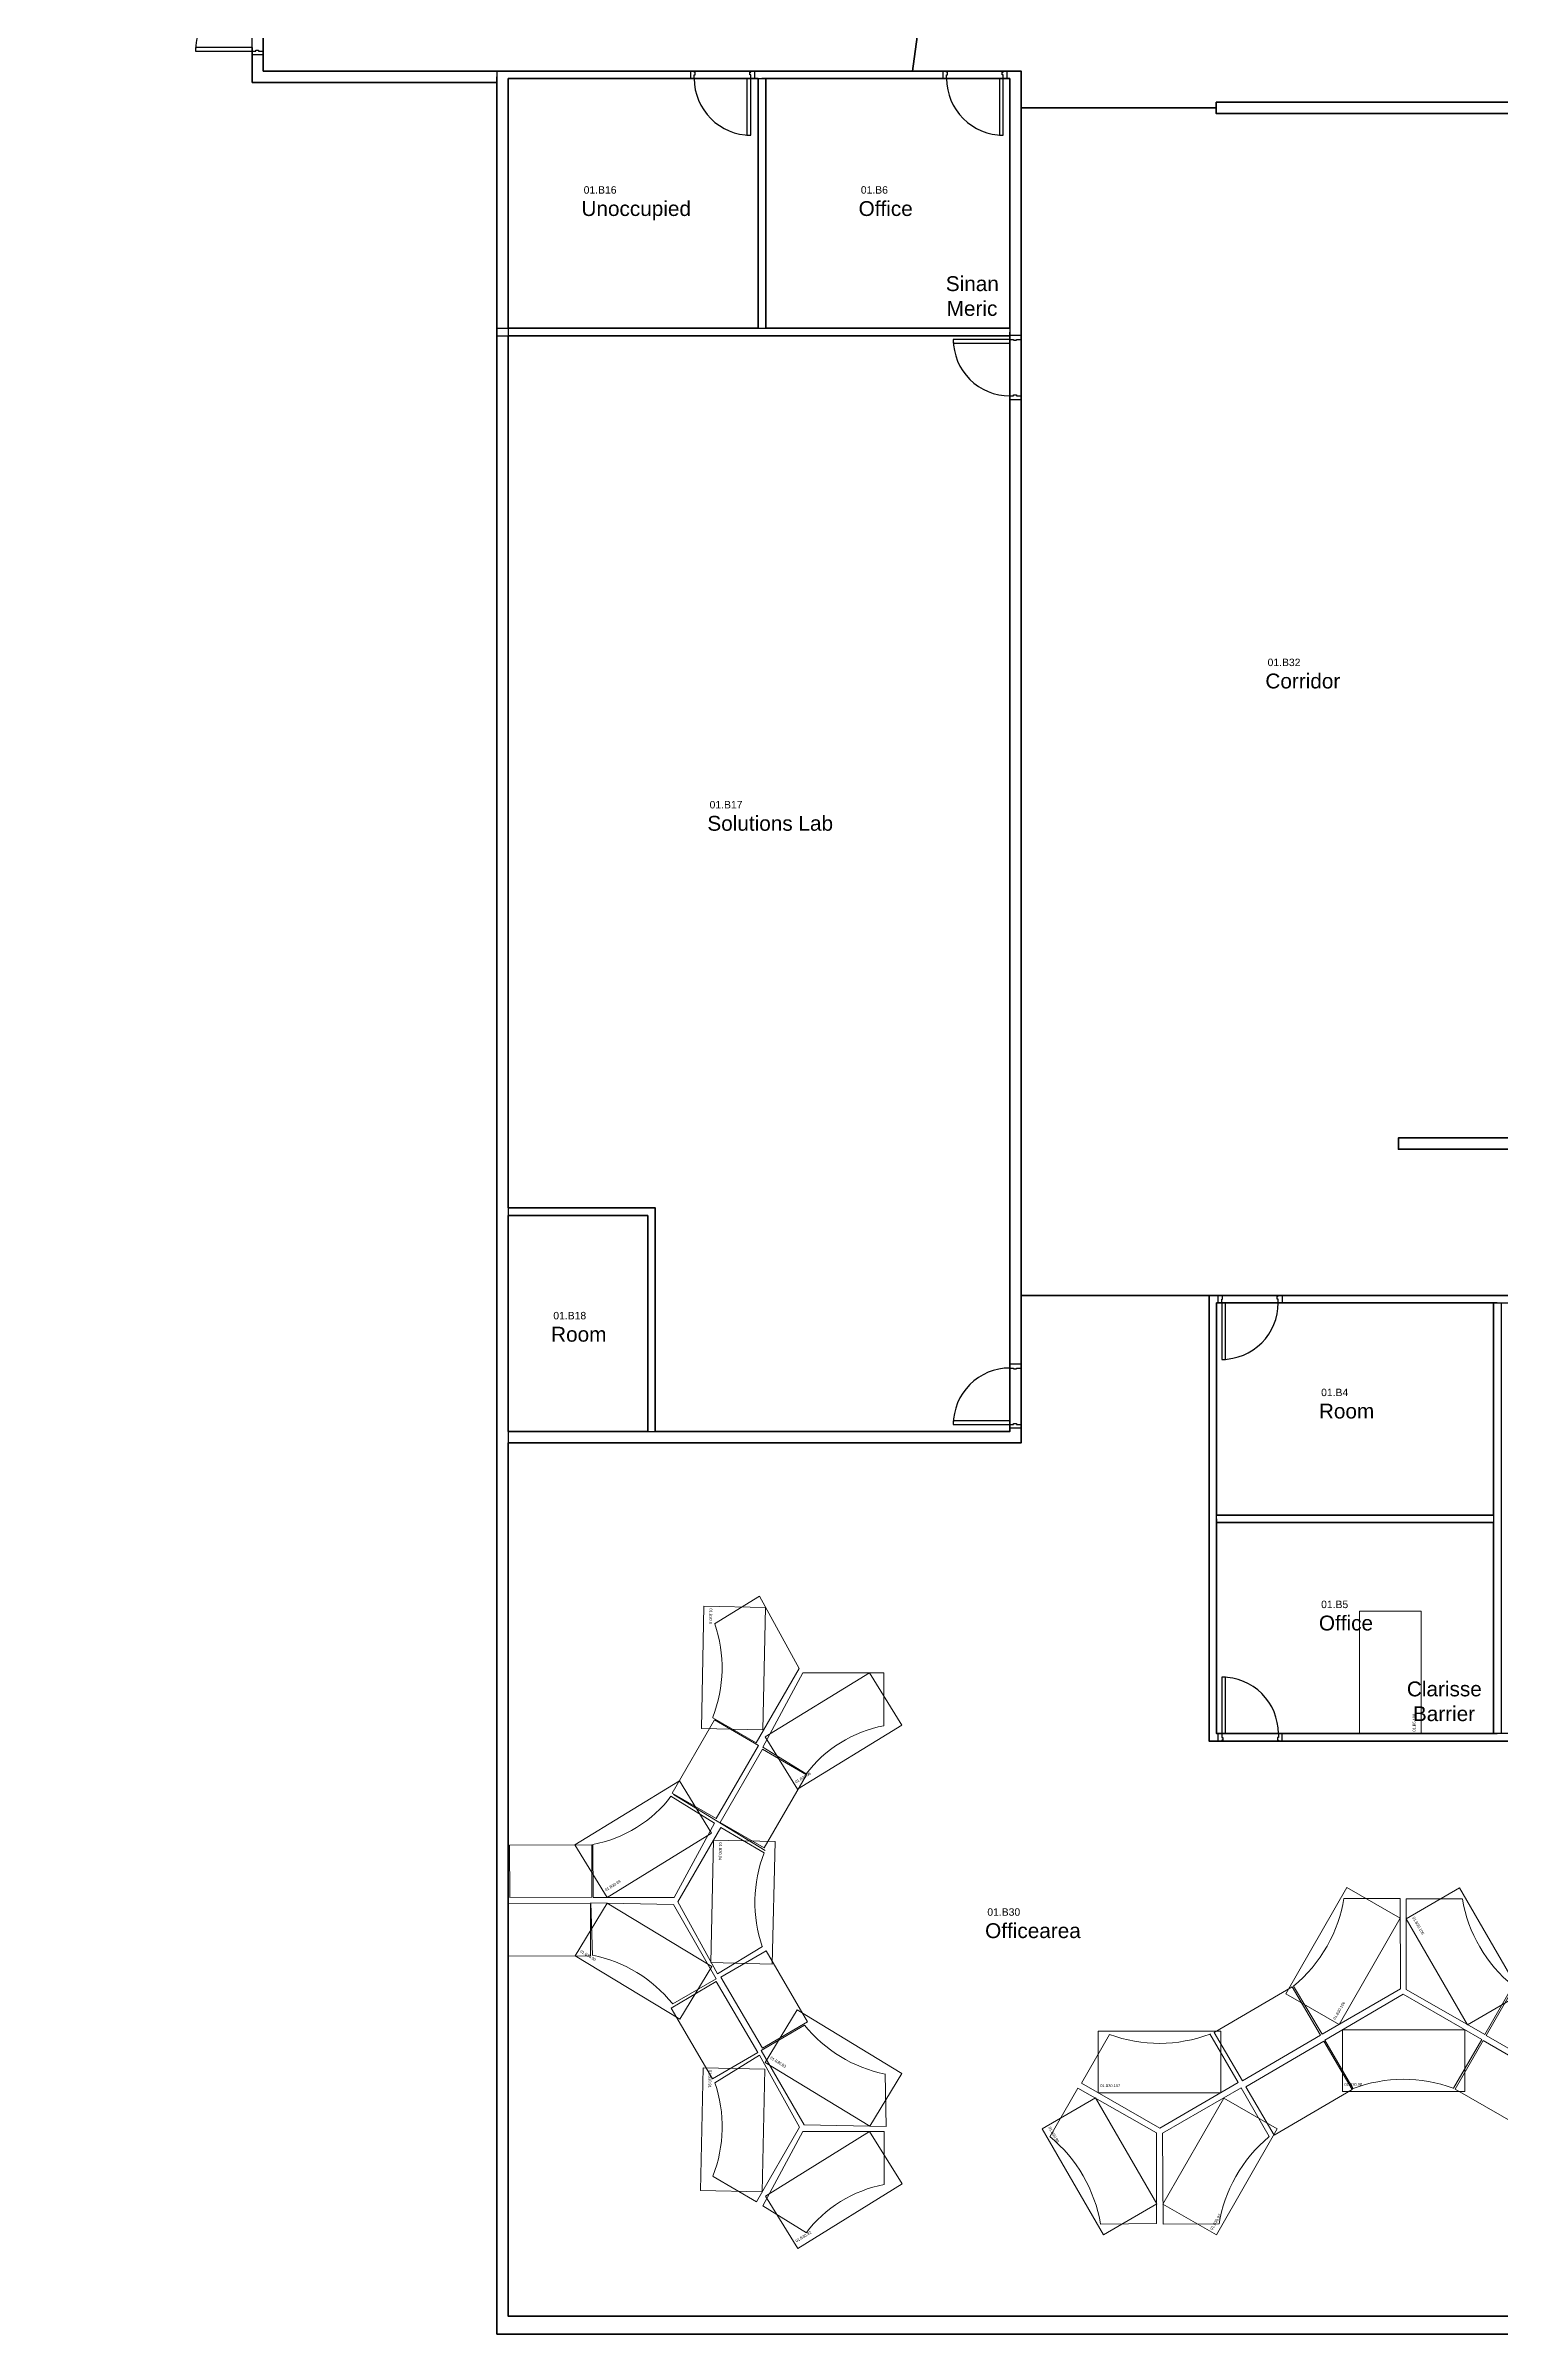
# Model space of a CAD drawing. Header units: millimetres. Extents: x -6.1 to 46.1, y 0 to 48.5.
# Drawn here: x -6.08 to 13.51, y 0 to 30.83 of the extents above; entities that cross this region are included whole.
import ezdxf

# ---------------------------------------------------------------- set-up
doc = ezdxf.new("R2010")
doc.units = ezdxf.units.MM
for name, color, linetype in [('PDF_Geometry', 7, 'Continuous'), ('PDF_Text', 7, 'Continuous'), ('Planon_WPA_Floor', 10, 'Continuous'), ('Planon_WPA_FPoly', 10, 'Continuous'), ('Planon_WPA_SBlock', 7, 'Continuous')]:
    doc.layers.add(name, color=color, linetype=linetype)
for name, color, linetype, lineweight in [('Planon_WPA_Spoly', 64, 'Continuous', 35), ('Planon_WPA_WPBlock', 5, 'Continuous', 15), ('Planon_WPA_WPPoly', 5, 'Continuous', 15)]:
    doc.layers.add(name, color=color, linetype=linetype, lineweight=lineweight)
doc.styles.add('Arial', font='arial.ttf', dxfattribs={"width": 0.8, "height": 2.5})

# ---------------------------------------------------------------- blocks, each defined once
blk = doc.blocks.new('DFM_Raumstempel')
at = {"linetype": 'Continuous', "style": 'Arial'}
blk.add_attdef('RAUM-ID', (0.086, 0.379), '', height=0.1, dxfattribs=at)
at = {"style": 'Arial'}
blk.add_attdef('RAUMBEZEICHNUNG', (0.056, 0.078), '', height=0.2, dxfattribs=at)
blk = doc.blocks.new('DFM_Arbeitsplatzstempel')
at = {"style": 'Arial'}
for tag, p in [('AP-ID', (0.054, 0.153)), ('AP-BEZEICHNUNG', (0.054, 0.029))]:
    blk.add_attdef(tag, p, '', height=0.075, dxfattribs=at)

msp = doc.modelspace()

# ---------------------------------------------------------------- linework, layer by layer
at = {"layer": 'PDF_Geometry', "lineweight": 9}
for points in [[(2.932, 9.569), (2.932, 9.569), (3.534, 9.94), (4.071, 8.968)], [(4.071, 8.968), (3.493, 7.966), (2.908, 8.305), (2.908, 8.31)], [(4.166, 7.549), (4.166, 7.549), (3.58, 7.909), (4.12, 8.911)], [(4.12, 8.911), (5.213, 8.911), (5.211, 8.195)], [(2.36, 7.289), (2.929, 8.274), (3.522, 7.931), (2.954, 6.946), (2.36, 7.289)], [(3.007, 6.894), (3.576, 7.879), (4.169, 7.536), (3.6, 6.551), (3.007, 6.894)], [(2.342, 7.246), (2.342, 7.246), (2.929, 6.886), (2.389, 5.885)], [(2.378, 7.268), (3.611, 6.516)], [(2.436, 5.823), (3.014, 6.824), (3.599, 6.485)], [(1.276, 6.591), (0.171, 6.587), (0.173, 5.882), (1.279, 5.886), (1.276, 6.591)], [(2.389, 5.885), (1.296, 5.885), (1.29, 6.598)], [(11.407, 5.871), (11.407, 5.871), (12.164, 5.869), (12.17, 4.651)], [(12.247, 4.643), (12.247, 5.864), (13.002, 5.863)], [(1.26, 5.801), (0.155, 5.797), (0.157, 5.092), (1.262, 5.096), (1.26, 5.801)], [(1.286, 5.103), (1.286, 5.103), (1.265, 5.811), (2.376, 5.789)], [(2.376, 5.789), (2.954, 4.788), (2.369, 4.451), (2.364, 4.454)], [(3.575, 5.222), (2.97, 4.855), (2.436, 5.823)], [(3.626, 5.164), (4.184, 4.21), (3.575, 3.854), (3.017, 4.808), (3.626, 5.164)], [(2.954, 4.75), (3.512, 3.795), (2.903, 3.44), (2.345, 4.394), (2.954, 4.75)], [(9.66, 4.064), (10.712, 4.678), (11.093, 4.027), (10.041, 3.412), (9.66, 4.064)], [(12.17, 4.651), (11.113, 4.04), (10.73, 4.69)], [(13.685, 4.695), (13.685, 4.695), (13.305, 4.039), (12.247, 4.643)], [(14.377, 3.417), (13.322, 4.025), (13.7, 4.679), (14.754, 4.07), (14.377, 3.417)], [(11.532, 3.307), (11.532, 3.307), (11.15, 3.961), (12.206, 4.579)], [(12.206, 4.579), (13.264, 3.968), (12.886, 3.314), (12.88, 3.314)], [(4.138, 2.821), (3.56, 3.822), (4.141, 4.165)], [(8.93, 2.774), (7.872, 3.384), (8.251, 4.038)], [(9.604, 4.045), (9.604, 4.045), (9.982, 3.389), (8.93, 2.774)], [(2.934, 3.388), (3.536, 3.759), (4.073, 2.787)], [(10.087, 3.334), (11.139, 3.949), (11.519, 3.297), (10.468, 2.682), (10.087, 3.334)], [(13.96, 2.693), (12.905, 3.302), (13.282, 3.956), (14.337, 3.347), (13.96, 2.693)], [(5.228, 3.507), (5.228, 3.507), (5.244, 2.799), (4.138, 2.821)], [(7.447, 2.66), (7.447, 2.66), (7.826, 3.315), (8.885, 2.712)], [(8.966, 2.707), (10.023, 3.318), (10.4, 2.663), (10.397, 2.658)], [(4.073, 2.787), (3.495, 1.785), (2.91, 2.124), (2.91, 2.13)], [(4.169, 1.368), (4.169, 1.368), (3.582, 1.728), (4.122, 2.73)], [(4.122, 2.73), (5.215, 2.73), (5.214, 2.015)], [(8.885, 2.712), (8.885, 1.491), (8.131, 1.484)], [(9.729, 1.487), (8.972, 1.483), (8.966, 2.707)]]:
    msp.add_lwpolyline(points, dxfattribs=at)
for centre, radius, start, end in [((1.195, 8.976), 1.837, 338.7535, 18.8311), ((5.322, 5.817), 1.848, 158.8056, 198.7928), ((14.903, 6.187), 1.927, 189.6728, 230.7888), ((0.932, 3.306), 1.834, 38.7134, 78.8575), ((5.594, 5.33), 1.862, 218.7239, 258.6373), ((8.921, 5.849), 1.931, 249.7196, 290.7541), ((12.213, 1.518), 1.916, 69.61, 110.8332), ((1.2, 2.795), 1.834, 338.7285, 18.8602), ((6.218, 1.162), 1.939, 9.5598, 50.6488)]:
    msp.add_arc(centre, radius, start, end, dxfattribs=at)
for centre, major_axis, ratio, start_param, end_param in [((5.052, 7.326), (1.012, 0.592), 0.656203, 1.056589, 2.160403), ((1.45, 7.47), (1.021, 0.59), 0.655499, 4.203241, 5.307113), ((10.426, 5.578), (0.712, 1.088), 0.635439, 4.253027, 5.358006), ((10.699, 1.779), (0.701, 1.077), 0.63667, 1.108922, 2.216617), ((5.056, 1.15), (1.012, 0.588), 0.654408, 1.06094, 2.1667)]:
    msp.add_ellipse(centre, major_axis=major_axis, ratio=ratio, start_param=start_param, end_param=end_param, dxfattribs=at)
at = {"layer": 'Planon_WPA_Floor'}
for points in [[(-4.06, 30.753), (-3.299, 30.753), (-3.299, 30.803), (-4.06, 30.803), (-4.06, 30.753)], [(-3.299, 30.803), (-3.299, 30.332)], [(-3.147, 30.702), (-3.299, 30.702), (-3.299, 30.753), (-3.248, 30.753)], [(-3.147, 30.702), (-3.299, 30.702)], [(-3.248, 30.753), (-3.248, 30.765), (-3.21, 30.765), (-3.21, 30.753)], [(-3.21, 30.753), (-3.147, 30.753), (-3.147, 30.702)], [(-3.147, 30.753), (-3.147, 30.484)], [(-3.299, 30.332), (0, 30.332), (0, 30.408)], [(-3.147, 30.484), (0, 30.484), (0, 30.408)], [(0, 30.484), (0, 0)], [(0, 30.484), (2.657, 30.484)], [(0.152, 30.383), (0.152, 0.242)], [(0.152, 30.383), (2.657, 30.383)], [(2.606, 30.484), (2.606, 30.383), (2.657, 30.383), (2.657, 30.434)], [(2.657, 30.472), (2.657, 30.484), (2.606, 30.484)], [(2.606, 30.484), (2.606, 30.383)], [(2.657, 30.434), (2.669, 30.434), (2.669, 30.472), (2.657, 30.472)], [(3.367, 29.622), (3.418, 29.622), (3.418, 30.383), (3.367, 30.383), (3.367, 29.622)], [(3.367, 30.383), (6.057, 30.383)], [(3.418, 30.434), (3.405, 30.434), (3.405, 30.472), (3.418, 30.472)], [(3.469, 30.484), (3.469, 30.383), (3.418, 30.383), (3.418, 30.434)], [(3.418, 30.472), (3.418, 30.484), (3.469, 30.484)], [(3.418, 30.484), (6.057, 30.484)], [(3.469, 30.484), (3.469, 30.383)], [(3.519, 27.02), (3.519, 30.383), (3.569, 30.383)], [(3.62, 27.02), (3.62, 30.383), (3.569, 30.383)], [(6.006, 30.484), (6.006, 30.383), (6.057, 30.383), (6.057, 30.434)], [(6.057, 30.472), (6.057, 30.484), (6.006, 30.484)], [(6.006, 30.484), (6.006, 30.383)], [(6.057, 30.434), (6.07, 30.434), (6.07, 30.472), (6.057, 30.472)], [(6.768, 29.622), (6.818, 29.622), (6.818, 30.383), (6.768, 30.383), (6.768, 29.622)], [(6.768, 30.383), (6.907, 30.383)], [(6.818, 30.434), (6.806, 30.434), (6.806, 30.472), (6.818, 30.472)], [(6.869, 30.484), (6.869, 30.383), (6.818, 30.383), (6.818, 30.434)], [(6.818, 30.472), (6.818, 30.484), (6.869, 30.484)], [(6.818, 30.484), (7.059, 30.484)], [(6.869, 30.484), (6.869, 30.383)], [(6.907, 30.383), (6.907, 26.819)], [(7.059, 30.484), (7.059, 26.87)], [(9.688, 29.912), (14.56, 29.912), (14.56, 30.064), (9.688, 30.064), (9.688, 29.912)], [(0, 26.969), (0, 27.02), (6.907, 27.02), (6.907, 26.969)], [(0, 26.969), (0, 26.918), (6.907, 26.918), (6.907, 26.969)], [(6.146, 26.819), (6.907, 26.819), (6.907, 26.87), (6.146, 26.87), (6.146, 26.819)], [(7.059, 26.921), (6.907, 26.921), (6.907, 26.87), (6.958, 26.87)], [(7.059, 26.921), (6.907, 26.921)], [(6.958, 26.87), (6.958, 26.858), (6.996, 26.858), (6.996, 26.87)], [(6.996, 26.87), (7.059, 26.87), (7.059, 26.921)], [(7.059, 26.058), (6.907, 26.058), (6.907, 26.109), (6.958, 26.109)], [(6.907, 26.109), (6.907, 13.015)], [(7.059, 26.058), (6.907, 26.058)], [(6.958, 26.109), (6.958, 26.122), (6.996, 26.122), (6.996, 26.109)], [(6.996, 26.109), (7.059, 26.109), (7.059, 26.058)], [(7.059, 26.109), (7.059, 13.015)], [(12.143, 15.961), (14.579, 15.961), (14.579, 16.114), (12.143, 16.114), (12.143, 15.961)], [(0.152, 15.171), (2.132, 15.171)], [(2.132, 12.159), (2.132, 15.171)], [(0.152, 15.069), (2.03, 15.069)], [(2.03, 12.159), (2.03, 15.069)], [(9.592, 13.993), (9.762, 13.993)], [(9.592, 7.989), (9.592, 13.993)], [(9.693, 13.892), (9.813, 13.892)], [(9.693, 8.091), (9.693, 13.892)], [(9.711, 13.993), (9.711, 13.892), (9.762, 13.892), (9.762, 13.942)], [(9.762, 13.981), (9.762, 13.993), (9.711, 13.993)], [(9.711, 13.993), (9.711, 13.892)], [(9.762, 13.942), (9.774, 13.942), (9.774, 13.981), (9.762, 13.981)], [(9.762, 13.13), (9.813, 13.13), (9.813, 13.892), (9.762, 13.892), (9.762, 13.13)], [(10.523, 13.942), (10.51, 13.942), (10.51, 13.981), (10.523, 13.981)], [(10.574, 13.993), (10.574, 13.892), (10.523, 13.892), (10.523, 13.942)], [(10.523, 13.981), (10.523, 13.993), (10.574, 13.993)], [(10.523, 13.993), (13.593, 13.993)], [(10.523, 13.892), (14.405, 13.892)], [(10.574, 13.993), (10.574, 13.892)], [(13.474, 13.892), (13.423, 13.892), (13.423, 8.091), (13.474, 8.091)], [(13.474, 13.892), (13.525, 13.892), (13.525, 8.091), (13.474, 8.091)], [(7.059, 13.066), (6.907, 13.066), (6.907, 13.015), (6.958, 13.015)], [(7.059, 13.066), (6.907, 13.066)], [(6.958, 13.015), (6.958, 13.003), (6.996, 13.003), (6.996, 13.015)], [(6.996, 13.015), (7.059, 13.015), (7.059, 13.066)], [(0.152, 12.159), (6.907, 12.159)], [(6.146, 12.254), (6.907, 12.254), (6.907, 12.305), (6.146, 12.305), (6.146, 12.254)], [(6.907, 12.305), (6.907, 12.159)], [(7.059, 12.203), (6.907, 12.203), (6.907, 12.254), (6.958, 12.254)], [(7.059, 12.203), (6.907, 12.203)], [(6.958, 12.254), (6.958, 12.267), (6.996, 12.267), (6.996, 12.254)], [(6.996, 12.254), (7.059, 12.254), (7.059, 12.203)], [(7.059, 12.254), (7.059, 12.007)], [(0.152, 12.007), (7.059, 12.007)], [(9.693, 10.984), (9.693, 11.035), (13.423, 11.035)], [(9.693, 10.984), (9.693, 10.933), (13.423, 10.933)], [(9.764, 8.091), (9.815, 8.091), (9.815, 8.852), (9.764, 8.852), (9.764, 8.091)], [(9.815, 8.091), (9.693, 8.091)], [(9.713, 7.989), (9.713, 8.091), (9.764, 8.091), (9.764, 8.04)], [(9.713, 7.989), (9.713, 8.091)], [(9.764, 8.04), (9.777, 8.04), (9.777, 8.002), (9.764, 8.002)], [(10.525, 8.04), (10.512, 8.04), (10.512, 8.002), (10.525, 8.002)], [(10.576, 7.989), (10.576, 8.091), (10.525, 8.091), (10.525, 8.04)], [(13.644, 8.091), (10.525, 8.091)], [(10.576, 7.989), (10.576, 8.091)], [(9.764, 7.989), (9.592, 7.989)], [(9.764, 8.002), (9.764, 7.989), (9.713, 7.989)], [(10.525, 8.002), (10.525, 7.989), (10.576, 7.989)], [(13.593, 7.989), (10.525, 7.989)], [(0, 0), (37.022, 0)], [(0.152, 0.242), (36.87, 0.242)]]:
    msp.add_lwpolyline(points, dxfattribs=at)
for centre, start, end in [((-3.299, 30.753), 89.994, 180.006), ((3.418, 30.383), 179.994, 270.006), ((6.818, 30.383), 179.994, 270.006), ((6.907, 26.87), 179.994, 270.006), ((9.762, 13.892), 269.9938, 0.0062), ((6.907, 12.254), 89.9939, 180.0061), ((9.764, 8.091), 359.9938, 90.0062)]:
    msp.add_arc(centre, 0.761, start, end, dxfattribs=at)
at = {"layer": 'Planon_WPA_FPoly'}
msp.add_lwpolyline([(0, 0), (0, 30.332), (-3.299, 30.332), (-3.299, 32.776), (-4.471, 32.776), (-4.471, 32.911), (-4.974, 32.911), (-4.974, 33.796), (-6.077, 33.796), (-6.077, 48.513), (46.094, 48.513), (46.094, 27.114), (39.31, 27.114), (39.31, 24.356), (33.123, 24.356), (33.123, 5.939), (37.022, 5.939), (37.022, 0)], close=True, dxfattribs=at)
at = {"layer": 'Planon_WPA_Spoly'}
msp.add_lwpolyline([(45.941, 48.361), (-5.925, 48.361), (-5.925, 33.948), (-4.821, 33.948), (-4.821, 33.045), (-4.319, 33.045), (-4.319, 32.928), (-3.147, 32.928), (-3.147, 30.484), (5.597, 30.484), (6.387, 36.284), (6.184, 36.284), (6.184, 36.487), (6.387, 36.487), (6.387, 36.284), (5.597, 30.484), (7.059, 30.484), (7.059, 29.988), (9.688, 29.988), (9.688, 30.064), (14.56, 30.064)], dxfattribs=at)
for points in [[(0.152, 30.383), (3.519, 30.383), (3.519, 27.02), (0.152, 27.02)], [(3.62, 30.383), (6.907, 30.383), (6.907, 27.02), (3.62, 27.02)], [(14.677, 15.983), (14.579, 16.038), (14.579, 15.961), (12.143, 15.961), (12.143, 16.114), (14.579, 16.114), (14.579, 16.038), (14.677, 15.983), (14.677, 29.912), (9.688, 29.912), (9.688, 29.988), (7.059, 29.988), (7.059, 13.993), (14.677, 13.993)], [(0.152, 26.918), (0.152, 15.171), (2.132, 15.171), (2.132, 12.159), (6.907, 12.159), (6.907, 26.918)], [(2.03, 15.069), (0.152, 15.069), (0.152, 12.159), (2.03, 12.159)], [(0.152, 12.007), (7.059, 12.007), (7.059, 13.992), (9.592, 13.992), (9.592, 7.989), (20.503, 7.989), (21.97, 7.989), (21.97, 3.65), (29.049, 3.65), (30.48, 1.88), (30.48, 0.242), (0.152, 0.242)], [(9.693, 13.892), (13.423, 13.892), (13.423, 11.035), (9.693, 11.035)], [(9.693, 10.933), (13.423, 10.933), (13.423, 8.091), (9.693, 8.091)]]:
    msp.add_lwpolyline(points, close=True, dxfattribs=at)
at = {"layer": 'Planon_WPA_WPPoly', "linetype": 'ByBlock'}
for points in [[(2.787, 9.807), (2.753, 8.157), (3.583, 8.14), (3.617, 9.789)], [(12.449, 8.091), (12.449, 9.741), (11.619, 9.741), (11.619, 8.091)], [(4.047, 7.34), (5.453, 8.203), (5.019, 8.911), (3.613, 8.048)], [(1.485, 5.885), (2.891, 6.748), (2.457, 7.455), (1.051, 6.592)], [(2.916, 6.655), (2.879, 5.005), (3.709, 4.986), (3.746, 6.636)], [(11.345, 4.171), (12.165, 5.603), (11.445, 6.016), (10.625, 4.584)], [(12.247, 5.596), (13.074, 4.168), (13.792, 4.584), (12.965, 6.012)], [(1.052, 5.097), (2.464, 4.242), (2.894, 4.952), (1.483, 5.807)], [(3.613, 3.66), (5.023, 2.804), (5.454, 3.513), (4.044, 4.37)], [(8.099, 3.252), (9.749, 3.252), (9.749, 4.082), (8.099, 4.082)], [(11.387, 3.27), (13.037, 3.27), (13.037, 4.1), (11.387, 4.1)], [(2.777, 3.587), (2.743, 1.938), (3.573, 1.92), (3.607, 3.57)], [(7.344, 2.768), (8.171, 1.34), (8.889, 1.757), (8.062, 3.184)], [(9.691, 1.337), (10.511, 2.768), (9.791, 3.181), (8.971, 1.75)], [(4.053, 1.156), (5.456, 2.024), (5.019, 2.73), (3.616, 1.861)]]:
    msp.add_lwpolyline(points, close=True, dxfattribs=at)

# ---------------------------------------------------------------- block references
at = {"layer": 'Planon_WPA_SBlock'}
for p, values in [((1.082, 28.455), {'RAUM-ID': '01.B16', 'RAUMBEZEICHNUNG': 'Unoccupied'}), ((4.815, 28.455), {'RAUM-ID': '01.B6', 'RAUMBEZEICHNUNG': 'Office'}), ((10.294, 22.091), {'RAUM-ID': '01.B32', 'RAUMBEZEICHNUNG': 'Corridor'}), ((2.778, 20.174), {'RAUM-ID': '01.B17', 'RAUMBEZEICHNUNG': 'Solutions Lab'}), ((0.673, 13.292), {'RAUM-ID': '01.B18', 'RAUMBEZEICHNUNG': 'Room'}), ((11.015, 12.257), {'RAUM-ID': '01.B4', 'RAUMBEZEICHNUNG': 'Room'}), ((11.015, 9.402), {'RAUM-ID': '01.B5', 'RAUMBEZEICHNUNG': 'Office'}), ((6.519, 5.258), {'RAUM-ID': '01.B30', 'RAUMBEZEICHNUNG': 'Officearea'})]:
    msp.add_blockref('DFM_Raumstempel', p, dxfattribs=at).add_auto_attribs(values)
at = {"layer": 'Planon_WPA_WPBlock'}
for p, xscale, yscale, zscale, rotation, values in [((2.787, 9.807), 0.5, 0.5, 0.5, 268.809611989417, {'AP-ID': '01.B30.8'}), ((12.449, 8.091), 0.5, 0.5, 0.5, 90, {'AP-ID': '01.B5.108'}), ((4.047, 7.34), 0.5, 0.5, 0.5, 31.53204327184483, {'AP-ID': '01.B30.95'}), ((2.916, 6.655), 0.5, 0.5, 0.5, 268.7206761908877, {'AP-ID': '01.B30.94'}), ((1.485, 5.885), 0.5, 0.5, 0.5, 31.53206345882525, {'AP-ID': '01.B30.89'}), ((12.247, 5.596), 0.5, 0.5, 0.5, 300.1010162821444, {'AP-ID': '01.B30.105'}), ((1.052, 5.097), 0.4999999999999999, 0.4999999999999999, 0.4999999999999999, 328.7854615745216, {'AP-ID': '01.B30.90'}), ((11.345, 4.171), 0.5, 0.5, 0.5, 60.18449776155303, {'AP-ID': '01.B30.106'}), ((3.613, 3.66), 0.5, 0.5, 0.5, 328.7260905141858, {'AP-ID': '01.B30.93'}), ((2.777, 3.587), 0.5, 0.5, 0.5, 268.7972968851365, {'AP-ID': '01.B30.91'}), ((7.344, 2.768), 0.5, 0.5, 0.5, 300.1010162821444, {'AP-ID': '01.B30.96'}), ((9.691, 1.337), 0.5, 0.5, 0.5, 60.18449776155299, {'AP-ID': '01.B30.97'}), ((4.053, 1.156), 0.5, 0.5, 0.5, 31.74839233021507, {'AP-ID': '01.B30.92'})]:
    msp.add_blockref('DFM_Arbeitsplatzstempel', p, dxfattribs=dict(at, xscale=xscale, yscale=yscale, zscale=zscale, rotation=rotation)).add_auto_attribs(values)
at = {"layer": 'Planon_WPA_WPBlock', "xscale": 0.5, "yscale": 0.5, "zscale": 0.5}
for p, values in [((8.099, 3.252), {'AP-ID': '01.B30.107'}), ((11.387, 3.27), {'AP-ID': '01.B30.98'})]:
    msp.add_blockref('DFM_Arbeitsplatzstempel', p, dxfattribs=at).add_auto_attribs(values)

# ---------------------------------------------------------------- texts
at = {"layer": 'PDF_Text', "char_height": 0.2, "attachment_point": 7, "style": 'Arial'}
for s, insert in [('\\pi-0.34147;{\\W1.0002;Sinan\\P\\pi-0.32987;Meric}', (6.387, 27.185)), ('\\pi-0.49191;{\\W1.0002;Clarisse\\P\\pi-0.41093;Barrier}', (12.748, 8.256))]:
    msp.add_mtext(s, dxfattribs=dict(at, insert=insert))

doc.saveas('drawing.dxf')
